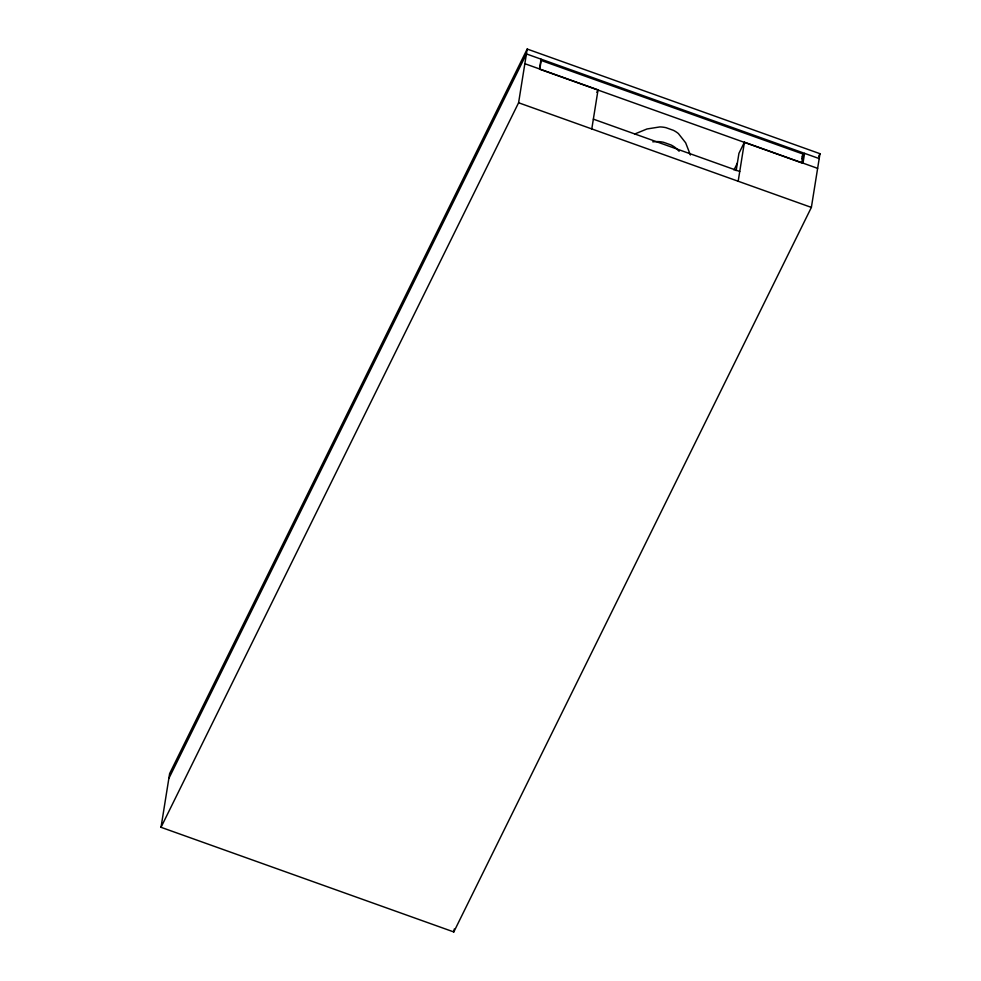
<?xml version="1.0" encoding="UTF-8"?>
<svg xmlns="http://www.w3.org/2000/svg" width="981" height="981" viewBox="0 0 981 981"><rect width="100%" height="100%" fill="white"/><g stroke="black" fill="none" stroke-linecap="round" stroke-linejoin="round"><path stroke-width="1.47" d="M161.019 827.302L169.627 773.592L527.202 49.05L819.981 153.698L811.373 207.408L453.798 931.95L161.019 827.302L518.593 102.76L527.202 49.05M539.489 68.928L541.058 59.167M453.798 931.95L454.277 928.995M591.788 128.928L598.042 89.86L524.847 63.704M736.167 170.608L738.938 153.33L744.432 142.184L817.627 168.352M738.178 181.252L744.432 142.184M803.194 154.103L801.784 162.895L539.783 69.246L541.193 60.454L803.194 154.103L801.845 156.85M802.998 163.116L804.555 153.355L801.845 158.836M168.842 778.473L526.417 53.93L819.196 158.579M596.828 92.337L598.042 89.86M733.984 169.958L737.369 163.104M818.62 156.445L819.981 153.698M634.67 134.041L646.982 128.977L659.833 126.929A23.237 18.063 9.1 0 1 666.05 127.702L673.383 130.326A23.237 18.063 9.1 0 1 678.386 133.563L685.658 142.809L690.391 154.998M652.782 141.828L657.478 141.571A23.237 18.063 9.1 0 1 663.696 142.343L671.041 144.967A23.237 18.063 9.1 0 1 676.044 148.205L679.122 151.233M593.358 119.155L739.748 171.479M518.593 102.76L811.373 207.408"/></g></svg>
